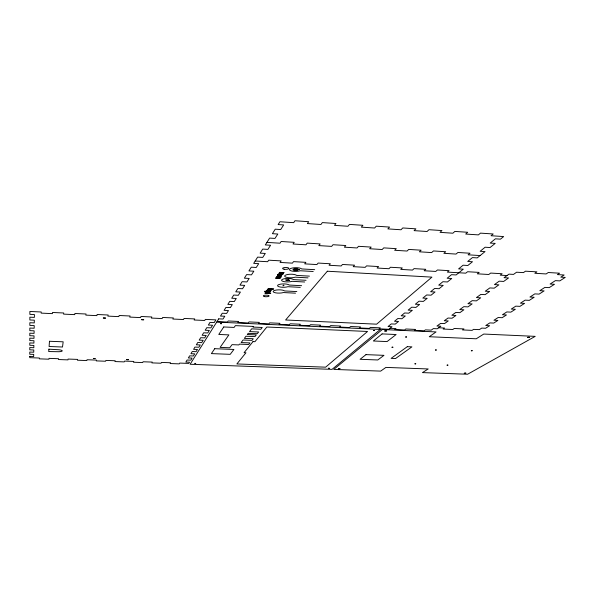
<?xml version="1.0" encoding="UTF-8"?>
<svg xmlns="http://www.w3.org/2000/svg" width="595" height="595" viewBox="0 0 595 595"><rect width="100%" height="100%" fill="white"/><g stroke="black" fill="none" stroke-linecap="round" stroke-linejoin="round"><path stroke-width="0.89" d="M93.363 358.428L95.282 358.48L93.378 358.473M279.189 273.008L280.238 272.592L279.724 272.354L284.113 272.599L279.881 272.934M282.885 274.377C282.744 275.552 272.354 274.131 280.498 274.689M279.672 277.835L275.537 278.17L279.851 278.401M269.885 292.331L268.955 292.673L269.542 292.703M267.267 289.802L268.233 289.453L267.609 289.423M338.317 368.64L340.095 368.61L338.324 368.699M279.836 275.15L279.085 276.117A1.465 0.424 -0.5 0 1 277.791 275.716A1.465 0.424 -0.5 0 1 279.062 275.277M269.907 293.276L270.747 293.253L269.81 293.402M266.441 290.933C268.352 289.854 271.774 290.962 270.45 291.468M282.156 274.444L281.695 274.652A1.755 0.513 -0.5 0 1 280.52 274.667M280.193 277.121L276.073 277.419L279.665 277.731M269.208 292.368L268.784 292.554A1.666 0.461 -0.3 0 1 267.668 292.576L265.407 292.472M464.256 373.206L465.989 373.132L464.279 373.281M267.914 289.758L271.922 289.46L267.735 289.244M220.596 323.613L221.608 323.613M221.6 323.71L220.619 323.71M405.634 336.956L406.571 336.911M406.541 337.023L405.656 337.045M373.437 330.426L374.404 330.396M374.389 330.493L373.452 330.515M471.314 350.715L472.199 350.671M472.192 350.76L471.337 350.805M392.001 347.197L392.893 347.168M392.886 347.257L392.001 347.279M435.458 349.972L436.343 349.942M436.284 350.046L435.466 350.061M414.908 363.798L415.734 363.768M415.734 363.85L414.953 363.895M447.083 365.107L447.909 365.07M447.894 365.159L447.12 365.196M194.885 363.404L195.718 363.411M195.71 363.5L194.9 363.493M328.455 368.238L329.251 368.223M329.251 368.305L328.47 368.327M279.129 275.121C272.912 276.459 286.069 276.578 279.985 275.158M390.082 328.284L396.01 328.552L394.745 329.548L404.555 329.987L405.842 328.99L415.645 329.437L414.321 330.426L424.049 330.865L425.403 329.875L431.234 330.136L433.376 328.596L437.273 328.775L440.873 326.209L436.938 326.03L440.575 323.412L444.539 323.591L448.266 320.936L444.272 320.742L448.042 318.035L452.066 318.228L455.934 315.469L451.873 315.268L455.777 312.457L459.876 312.658L463.884 309.794L459.757 309.593L463.81 306.67L467.975 306.879L472.14 303.911L467.938 303.695L472.147 300.661L476.387 300.884L480.715 297.798L476.439 297.574L480.812 294.421L485.126 294.651L489.626 291.446L485.275 291.208L489.826 287.928L494.214 288.173L498.893 284.834L494.467 284.589L499.205 281.175L503.675 281.428L508.546 277.947L504.039 277.694L508.97 274.139L513.522 274.399L516.594 272.213L523.451 272.614L525.482 271.186L536.898 271.856L534.823 273.276L546.143 273.945L548.263 272.525L559.56 273.194L557.403 274.6L564.134 274.994L560.795 277.151L565.25 277.404L559.806 280.885L555.395 280.632L550.092 284.046L554.466 284.291L549.237 287.63L544.901 287.392L539.814 290.672L544.113 290.903L539.085 294.116L534.823 293.885L529.937 297.039L534.154 297.262L529.319 300.356L525.132 300.133L520.424 303.167L524.574 303.383L519.926 306.358L515.806 306.142L511.276 309.065L515.352 309.274L510.874 312.137L506.821 311.936L502.455 314.748L506.471 314.948L502.15 317.708L498.164 317.514L493.954 320.229L497.903 320.422L493.731 323.085L489.819 322.899L485.751 325.517L489.64 325.696L485.617 328.269L481.757 328.09L479.369 329.63L473.598 329.37L472.08 330.359L462.471 329.92L463.951 328.923L454.26 328.485L452.81 329.481L443.111 329.042L444.532 328.038L438.679 327.771M271.618 289.088L269.2 288.962A3.689 1.041 -0.3 0 1 268.427 288.91M272.175 289.118L273.774 288.999L268.992 288.746M271.513 289.237L272.071 289.267M296.831 291.58L284.611 290.94A5.868 1.636 -0.5 0 0 276.288 290.055A5.868 1.636 -0.5 0 0 274.377 292.517A5.868 1.636 -0.5 0 0 283.361 292.547L295.529 293.171M270.316 291.654L264.559 291.357L266.478 291.134M265.266 292.666L269.416 292.881M265.05 292.963L269.193 293.171M264.916 293.157L269.052 293.365M304.647 282L292.086 281.323A6.069 1.748 -0.6 0 1 282.796 281.286A6.069 1.748 -0.6 0 1 284.841 278.653A6.069 1.748 -0.6 0 1 293.417 279.605L306.038 280.29M301.628 285.697L289.2 285.035A5.972 1.696 -0.5 0 0 280.743 284.12A5.972 1.696 -0.5 0 0 278.765 286.664A5.972 1.696 -0.5 0 0 287.906 286.701L300.282 287.355M309.437 276.125L296.674 275.418A6.143 1.792 -0.6 0 0 288.002 274.436A6.143 1.792 -0.6 0 0 285.905 277.136A6.143 1.792 -0.6 0 0 295.306 277.173L308.009 277.872M279.345 278.177L279.992 278.215M314.703 269.669L301.71 268.933A6.262 1.859 -0.7 0 0 292.889 267.914A6.262 1.859 -0.7 0 0 290.717 270.718A6.262 1.859 -0.7 0 0 300.296 270.762L313.223 271.484M255.188 260.997L267.661 261.718L268.687 260.179L281.145 260.908L280.067 262.44L292.413 263.146L293.536 261.629L305.875 262.343L304.7 263.86L316.912 264.567L318.139 263.057L330.344 263.764L329.072 265.266L341.166 265.965L342.489 264.47L354.568 265.169L353.207 266.657L365.174 267.348L366.587 265.868L378.554 266.56L377.089 268.04L388.944 268.724L390.446 267.252L402.294 267.943L400.74 269.409L412.469 270.085L414.068 268.628L425.789 269.304L424.153 270.755L435.763 271.432L437.451 269.981L449.061 270.658L447.328 272.094L465.781 273.164L467.573 271.737L479.146 272.406L477.309 273.826L488.778 274.488L490.667 273.075L502.12 273.737L500.202 275.15L507.022 275.545M266.91 242.396L280 243.199L281.13 241.503L294.205 242.314L293.015 244.002L305.964 244.805L307.206 243.117L320.132 243.92L318.838 245.601L331.646 246.389L332.999 244.724L345.784 245.519L344.379 247.178L357.045 247.959L358.51 246.308L371.161 247.089L369.651 248.74L382.191 249.513L383.745 247.877L396.27 248.65L394.656 250.279L407.062 251.045L408.72 249.424L421.111 250.197L419.401 251.811L431.673 252.57L433.435 250.956L445.692 251.722L443.885 253.321L456.03 254.072L457.89 252.481L470.02 253.232L468.109 254.816L480.128 255.56M268.286 288.478L268.888 288.538M280.126 276.935L276.615 276.675L279.732 276.623A1.554 0.454 -0.5 0 1 281.063 277.099M269.163 292.19L265.794 291.929L269.87 292.138M282.119 274.25L278.572 273.953L282.878 274.213M267.921 289.914L268.293 290.033A3.258 0.915 -0.3 0 0 268.814 290.07L271.38 290.204L267.274 289.988M279.881 273.09L280.282 273.224A3.421 1.012 -0.5 0 0 280.825 273.269L283.51 273.425L279.204 273.157M268.219 288.932A1.51 0.424 -0.3 0 1 268.1 288.828M280.981 275.522A1.331 0.387 -0.5 0 1 281.033 275.946A1.331 0.387 -0.5 0 1 279.709 276.139L280.252 275.396A1.465 0.431 -0.5 0 1 280.996 275.515M279.895 277.419A1.45 0.417 -0.5 0 1 280.349 277.828A1.45 0.417 -0.5 0 1 279.315 278.148M280.929 277.099A1.681 0.491 -0.5 0 1 279.829 277.441M29.75 356.39L29.75 357.677L39.389 358.026L39.359 358.845L48.931 359.194L48.991 358.368L58.555 358.718L58.466 359.536L67.964 359.878L68.09 359.06L77.581 359.402L77.432 360.213L86.863 360.555L87.041 359.744L96.464 360.087L96.256 360.89L105.612 361.225L105.85 360.421L115.199 360.756L114.932 361.559L124.229 361.894L124.519 361.098L133.801 361.433L133.481 362.229L142.696 362.563L143.053 361.767L152.261 362.095L151.881 362.891L161.037 363.218L161.446 362.429L170.587 362.757L170.155 363.545L179.236 363.872L179.697 363.084L188.779 363.411L189.537 362.191L185.856 362.058L187.09 360.02L190.802 360.161L192.088 358.093L188.355 357.952L189.634 355.847L193.397 355.988L194.729 353.854L190.936 353.713L192.252 351.533L196.082 351.682L197.458 349.481L193.598 349.332L194.959 347.086L198.849 347.235L200.27 344.959L196.35 344.803L197.763 342.482L201.712 342.638L203.185 340.281L199.199 340.117L200.656 337.715L204.68 337.886L206.197 335.446L202.144 335.275L203.654 332.791L207.744 332.962L209.314 330.441L205.193 330.262L206.763 327.689L210.913 327.867L212.549 325.249L208.354 325.063L209.976 322.401L214.207 322.587L215.896 319.872L205.334 319.396L204.702 320.474L194.126 319.998L194.721 318.92L184.071 318.437L183.513 319.515L172.847 319.039L173.368 317.953L162.621 317.47L162.138 318.556L151.375 318.072L151.822 316.979L140.978 316.488L140.576 317.589L129.725 317.098L130.089 315.997L119.149 315.499L118.822 316.607L107.873 316.116L108.164 315.008L97.126 314.502L96.881 315.618L85.836 315.127L86.044 314.004L74.91 313.498L74.739 314.629L63.598 314.123L63.725 312.992L52.494 312.487L52.405 313.625L41.167 313.119L41.211 311.981L29.876 311.468L29.869 314.361L34.413 314.562L34.361 317.395L29.862 317.195L29.854 319.984L34.317 320.177L34.265 322.914L29.847 322.721L29.839 325.413L34.22 325.599L34.175 328.232L29.832 328.053L29.824 330.642L34.123 330.82L34.079 333.364L29.817 333.185L29.809 335.692L34.034 335.863L33.997 338.317L29.802 338.146L29.795 340.563L33.952 340.727L33.908 343.099L29.787 342.943L29.787 345.279L33.87 345.435L33.826 347.725L29.78 347.577L29.772 349.83L33.789 349.979L33.751 352.203L29.765 352.054L29.757 354.241L33.714 354.382L33.677 356.531L29.75 356.39M267.006 291.022L270.204 291.037L267.021 290.992M48.894 349.176L48.723 351.556L58.563 351.719A4.589 1.012 2 0 0 62.244 350.872A4.589 1.012 2 0 0 58.779 349.756L48.894 349.176M49.474 341.27L49.095 346.498L62.52 347.011L63.159 341.805L49.474 341.27M103.314 317.998L105.516 318.08L103.314 317.998M527.512 337.372L529.535 337.268L527.534 337.343M126.638 359.64L128.535 359.692L126.661 359.611M384.69 330.984L386.735 330.946L384.697 330.969M141.617 319.708L143.797 319.783L141.625 319.686M216.677 322.103L190.11 364.259L332.047 369.361L380.339 329.429L216.677 322.103M218.737 318.846L217.011 321.575L227.468 322.044L228.175 320.98L238.617 321.449L237.881 322.512L248.241 322.973L249.022 321.917L259.375 322.386L258.565 323.435L268.843 323.896L269.684 322.854L279.955 323.316L279.077 324.357L289.267 324.818L290.182 323.777L300.363 324.238L299.411 325.272L309.519 325.725L310.501 324.692L320.593 325.145L319.582 326.179L329.6 326.625L330.649 325.599L340.66 326.053L339.574 327.072L349.51 327.518L350.626 326.506L360.555 326.953L359.41 327.964L369.257 328.403L370.44 327.399L380.279 327.838L379.075 328.842L388.84 329.28L392.016 326.722L388.044 326.536L391.242 323.925L395.251 324.104L398.546 321.449L394.5 321.263L397.817 318.548L401.893 318.742L405.307 315.99L401.194 315.789L404.637 312.977L408.78 313.178L412.32 310.322L408.14 310.114L411.71 307.199L415.927 307.407L419.601 304.439L415.347 304.224L419.059 301.196L423.35 301.412L427.173 298.333L422.837 298.102L426.697 294.956L431.063 295.187L435.034 291.981L430.624 291.743L434.633 288.471L439.08 288.709L443.215 285.377L438.723 285.131L442.896 281.718L447.425 281.971L451.731 278.497L447.157 278.237L451.501 274.682L456.12 274.95L463.289 269.163L458.604 268.888L463.111 265.206L467.841 265.482L472.49 261.733L467.707 261.443L472.408 257.605L477.235 257.895L485.044 251.588L480.143 251.283L485.118 247.222L490.064 247.535L495.196 243.392L490.198 243.072L495.397 238.818L500.447 239.153L503.653 236.565L491.068 235.732L493.181 233.976L480.47 233.128L478.417 234.891L465.692 234.051L467.7 232.281L454.848 231.425L452.899 233.203L440.04 232.355L441.936 230.562L428.943 229.7L427.098 231.492L414.098 230.637L415.883 228.83L402.748 227.952L401.015 229.767L387.858 228.897L389.539 227.074L376.248 226.189L374.634 228.019L361.329 227.141L362.891 225.297L349.458 224.404L347.956 226.256L334.502 225.364L335.944 223.504L322.356 222.597L320.973 224.471L307.362 223.571L308.686 221.69L294.942 220.767L293.685 222.664L279.918 221.749L278.14 224.575L283.674 224.932L280.706 229.536L275.232 229.187L272.398 233.686L277.813 234.036L274.979 238.424L269.624 238.089L265.311 244.932L270.576 245.252L267.906 249.394L262.7 249.082L260.141 253.143L265.296 253.448L262.737 257.412L257.635 257.114L253.693 263.362L258.713 263.652L256.252 267.467L251.283 267.185L248.926 270.926L253.842 271.201L251.484 274.86L246.62 274.592L244.359 278.177L249.179 278.438L246.918 281.948L242.143 281.695L239.978 285.139L244.701 285.384L242.529 288.754L237.851 288.508L235.769 291.818L240.402 292.056L238.312 295.291L233.723 295.053L231.723 298.236L236.267 298.459L234.266 301.568L229.759 301.345L227.833 304.402L232.295 304.618L230.369 307.615L225.944 307.399L224.092 310.345L228.473 310.553L226.613 313.431L222.27 313.23L220.485 316.064L224.791 316.257L222.999 319.039L218.737 318.846M223.757 326.967L218.782 334.457L228.882 334.881L220.113 347.391L229.744 347.77L232.05 344.646L238.848 344.921L239.45 344.126L248.665 344.498L249.937 342.913L241.154 342.556L243.102 340.005L251.96 340.377L253.262 338.733L244.359 338.369L245.995 336.227L254.965 336.599L256.311 334.918L247.289 334.539L248.219 333.319L257.278 333.706L258.647 331.988L249.536 331.594L251.64 328.849L260.833 329.251L262.246 327.473L253.001 327.072L253.492 326.432L235.375 325.629L234.11 327.421L223.757 326.967M214.75 348.692L211.389 353.608L230.22 354.33L233.917 349.451L214.75 348.692M285.771 279.985L287.229 280.267L286.872 280.736L289.624 280.193L288.017 280.111L288.374 279.643L287.735 279.605L287.378 280.074L285.771 279.985M283.406 285.265L282.93 285.897L284.075 285.303L283.406 285.265M296.912 269.513L299.352 269.647L296.912 269.513M252.987 341.612L244.076 352.686L245.958 352.753L236.87 363.947L325.629 367.175L367.539 331.467L266.858 327.019L254.943 341.694L252.987 341.612M327.339 271.223L285.607 319.998L376.635 324.171L431.933 277.129L327.339 271.223M382.317 329.518L333.765 369.421L380.674 371.109L385.91 367.405L428.229 368.959L422.428 372.604L467.611 374.233L535.225 336.361L483.757 334.055L476.238 338.786L429.263 336.733L436.061 331.921L382.317 329.518M382.094 333.907L373.355 340.987L387.07 341.567L396.129 334.524L382.094 333.907M365.992 354.635L360.072 359.291L377.773 359.975L383.983 355.341L365.992 354.635M407.3 346.677L391.108 358.376L395.519 358.547L411.904 346.863L407.3 346.677M298.43 269.379L297.649 269.334A2.038 0.602 -0.7 0 0 294.778 269.029A2.038 0.602 -0.7 0 0 294.086 269.929A2.038 0.602 -0.7 0 0 297.165 269.959L297.946 270.004A2.752 0.818 -0.7 0 1 293.595 270.093A2.752 0.818 -0.7 0 1 294.577 268.821A2.752 0.818 -0.7 0 1 298.43 269.379M264.619 296.608A2.901 0.796 -0.3 0 0 269.104 295.968A2.901 0.796 -0.3 0 0 264.916 295.232A2.901 0.796 -0.3 0 0 264.619 296.608M284.142 269.23A3.139 0.937 -0.5 0 0 288.865 268.39A3.139 0.937 -0.5 0 0 284.165 267.609A3.139 0.937 -0.5 0 0 284.142 269.23"/></g></svg>
